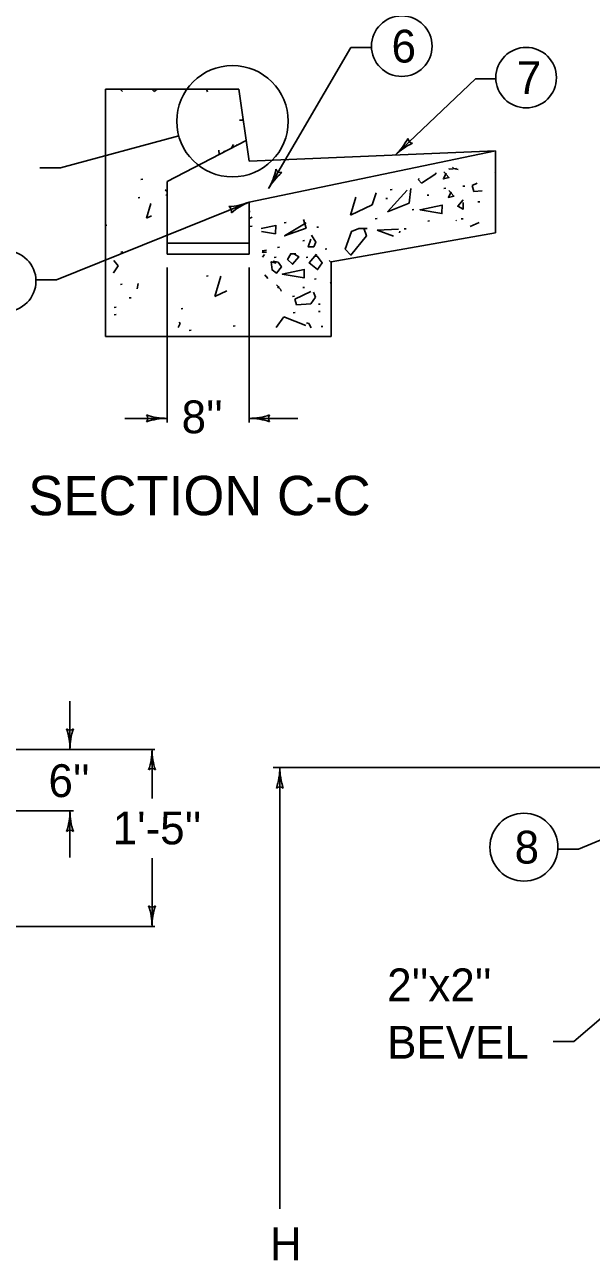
# Model space of a CAD drawing. Extents: x 997.6 to 1036.5, y 998.9 to 1022.5.
# Drawn here: x 1019.98 to 1023.44, y 1007.24 to 1014.78 of the extents above; entities that cross this region are included whole.
import ezdxf

# ---------------------------------------------------------------- set-up
doc = ezdxf.new("R2010")
doc.units = 0
doc.layers.add('1', color=7, linetype='Continuous')

msp = doc.modelspace()

# ---------------------------------------------------------------- linework, layer by layer
at = {"layer": '1'}
for p, q in [((1021.9715, 1014.6377), (1021.4692, 1013.7767)), ((1022.0965, 1014.6377), (1021.9715, 1014.6377)), ((1022.7293, 1014.4457), (1022.2422, 1013.9821)), ((1022.8543, 1014.4457), (1022.7293, 1014.4457)), ((1020.4762, 1012.8759), (1020.4762, 1014.3824)), ((1021.2887, 1014.3824), (1020.4762, 1014.3824)), ((1021.3512, 1013.9449), (1021.2887, 1014.3824)), ((1020.2017, 1013.904), (1020.9223, 1014.0989)), ((1020.8512, 1013.8199), (1021.3333, 1014.0693)), ((1022.8512, 1014.0074), (1021.3512, 1013.9449)), ((1021.3512, 1013.6949), (1022.8512, 1014.0074)), ((1022.8512, 1013.5074), (1022.8512, 1014.0074)), ((1020.0767, 1013.904), (1020.2017, 1013.904)), ((1020.8512, 1013.3762), (1020.8512, 1013.8199)), ((1020.1775, 1013.2208), (1021.3512, 1013.6949)), ((1021.3512, 1013.3762), (1021.3512, 1013.6949)), ((1021.8512, 1013.3311), (1022.8512, 1013.5074)), ((1021.3512, 1013.4449), (1020.8512, 1013.4449)), ((1021.3512, 1013.3762), (1020.8512, 1013.3762)), ((1021.8512, 1012.8759), (1021.8512, 1013.3311)), ((1020.8512, 1012.3499), (1020.8512, 1013.2956)), ((1021.3512, 1012.3499), (1021.3512, 1013.2956)), ((1020.0525, 1013.2208), (1020.1775, 1013.2208)), ((1020.4762, 1012.8759), (1021.8512, 1012.8759)), ((1020.5945, 1012.3759), (1020.8512, 1012.3759)), ((1021.3512, 1012.3759), (1021.6488, 1012.3759)), ((1020.2597, 1010.3574), (1020.2597, 1010.6513)), ((1020.7772, 1010.3574), (1019.3053, 1010.3574)), ((1020.7597, 1010.0582), (1020.7597, 1010.3574)), ((1024.4087, 1010.2467), (1021.4973, 1010.2467)), ((1021.5382, 1007.5558), (1021.5382, 1010.2467)), ((1023.3572, 1009.7485), (1024.5365, 1010.2467)), ((1020.2807, 1009.9824), (1019.3273, 1009.9824)), ((1020.2597, 1009.6978), (1020.2597, 1009.9824)), ((1020.7597, 1009.2779), (1020.7597, 1009.6935)), ((1023.2322, 1009.7485), (1023.3572, 1009.7485)), ((1020.7772, 1009.2779), (1016.4332, 1009.2779)), ((1023.3293, 1008.5771), (1024.1067, 1009.2403)), ((1023.2043, 1008.5771), (1023.3293, 1008.5771))]:
    msp.add_line(p, q, dxfattribs=at)
for points in [[(1020.5792, 1014.3698), (1020.5655, 1014.3824)], [(1020.759, 1014.3824), (1020.7717, 1014.3698)], [(1020.7717, 1014.3698), (1020.7917, 1014.3824)], [(1021.0975, 1014.3669), (1021.0915, 1014.3824)], [(1021.1848, 1014.3824), (1021.1845, 1014.3822)], [(1020.4762, 1014.3219), (1020.4762, 1014.3217)], [(1021.3157, 1014.1939), (1021.2928, 1014.1933)], [(1021.315, 1014.1978), (1021.3135, 1014.2027)], [(1021.1658, 1014.0103), (1021.1688, 1013.9842)], [(1021.202, 1014.0013), (1021.197, 1014.0082)], [(1021.2553, 1014.0467), (1021.2422, 1014.0222)], [(1021.2783, 1014.0408), (1021.272, 1014.0446)], [(1022.591, 1013.9073), (1022.5975, 1013.8994)], [(1020.703, 1013.8345), (1020.6918, 1013.8332)], [(1022.385, 1013.838), (1022.3825, 1013.8301)], [(1022.3825, 1013.8301), (1022.402, 1013.8107)], [(1022.402, 1013.8107), (1022.4893, 1013.8661)], [(1022.4893, 1013.8661), (1022.4878, 1013.8727)], [(1022.5513, 1013.8703), (1022.5347, 1013.8357), (1022.568, 1013.844), (1022.5375, 1013.8787)], [(1022.5692, 1013.9), (1022.5703, 1013.8958)], [(1022.5703, 1013.8958), (1022.6147, 1013.8993)], [(1022.5975, 1013.8994), (1022.6238, 1013.8928)], [(1022.8512, 1013.8744), (1022.8475, 1013.8739)], [(1020.8402, 1013.7689), (1020.8512, 1013.7594)], [(1022.3132, 1013.7677), (1022.1938, 1013.6345)], [(1022.2222, 1013.7718), (1022.211, 1013.7704)], [(1022.3257, 1013.6872), (1022.3353, 1013.7773)], [(1022.5488, 1013.7786), (1022.5377, 1013.7772)], [(1022.582, 1013.7581), (1022.5653, 1013.7234), (1022.5987, 1013.7317), (1022.5682, 1013.7663)], [(1022.6645, 1013.7922), (1022.6535, 1013.7908)], [(1022.7413, 1013.8102), (1022.7103, 1013.7958)], [(1022.7103, 1013.7958), (1022.72, 1013.7597)], [(1022.72, 1013.7597), (1022.7718, 1013.7638)], [(1020.6858, 1013.7223), (1020.6748, 1013.7208)], [(1020.7518, 1013.6852), (1020.7257, 1013.5962)], [(1020.8512, 1013.7389), (1020.8445, 1013.7367)], [(1022.0013, 1013.7238), (1021.9692, 1013.6151)], [(1021.9692, 1013.6151), (1022.101, 1013.6788)], [(1022.101, 1013.6788), (1022.1255, 1013.7518)], [(1022.1948, 1013.7173), (1022.1838, 1013.7159)], [(1022.1938, 1013.6345), (1022.3257, 1013.6872)], [(1022.5268, 1013.6761), (1022.3922, 1013.6483), (1022.5253, 1013.6248), (1022.5268, 1013.6775)], [(1022.4467, 1013.7378), (1022.4357, 1013.7363)], [(1022.6558, 1013.708), (1022.6225, 1013.6692), (1022.6558, 1013.6525), (1022.6543, 1013.6913)], [(1022.7563, 1013.6969), (1022.7453, 1013.6955)], [(1020.7257, 1013.5962), (1020.7573, 1013.6114)], [(1021.3565, 1013.6377), (1021.3512, 1013.6369)], [(1021.3703, 1013.6032), (1021.3512, 1013.5942)], [(1022.3548, 1013.6493), (1022.3437, 1013.6478)], [(1020.4835, 1013.5534), (1020.4762, 1013.5524)], [(1021.3512, 1013.5456), (1021.3693, 1013.5469)], [(1021.5137, 1013.5522), (1021.4243, 1013.5338)], [(1021.5122, 1013.5009), (1021.5137, 1013.5536)], [(1021.5765, 1013.5696), (1021.5653, 1013.5682)], [(1021.6978, 1013.5685), (1021.5675, 1013.488), (1021.6978, 1013.5366), (1021.6825, 1013.5879)], [(1021.7738, 1013.5423), (1021.7627, 1013.541)], [(1022.0702, 1013.5343), (1022.0188, 1013.5329), (1021.9758, 1013.5163), (1021.937, 1013.4081), (1021.9717, 1013.372), (1022.066, 1013.4885), (1022.0493, 1013.5357)], [(1022.1302, 1013.5948), (1022.1192, 1013.5934)], [(1022.2618, 1013.5297), (1022.1315, 1013.5241)], [(1022.3072, 1013.5322), (1022.296, 1013.5308)], [(1022.4502, 1013.5798), (1022.439, 1013.5784)], [(1022.6155, 1013.5838), (1022.61, 1013.5796)], [(1022.6543, 1013.5934), (1022.6432, 1013.592)], [(1022.7528, 1013.5708), (1022.6985, 1013.5455)], [(1021.427, 1013.516), (1021.5122, 1013.5009)], [(1021.6888, 1013.4607), (1021.6777, 1013.4593)], [(1021.727, 1013.4686), (1021.7117, 1013.4214), (1021.745, 1013.4228), (1021.7575, 1013.4506), (1021.7312, 1013.4922)], [(1022.1315, 1013.5241), (1022.231, 1013.4863)], [(1022.2673, 1013.5067), (1022.2688, 1013.5172)], [(1020.4785, 1013.3926), (1020.4762, 1013.3923)], [(1020.5813, 1013.3908), (1020.5703, 1013.3893)], [(1021.4578, 1013.4007), (1021.4312, 1013.3984)], [(1021.4427, 1013.3882), (1021.4313, 1013.3934)], [(1021.4315, 1013.3896), (1021.4565, 1013.3896)], [(1021.4325, 1013.3593), (1021.444, 1013.3757)], [(1021.5357, 1013.4198), (1021.5245, 1013.4184)], [(1021.6353, 1013.3785), (1021.6048, 1013.3798), (1021.5855, 1013.3438), (1021.616, 1013.3161), (1021.6548, 1013.3604), (1021.627, 1013.3771)], [(1021.7617, 1013.3771), (1021.7172, 1013.3243), (1021.7685, 1013.2828), (1021.7963, 1013.3243), (1021.7658, 1013.3646), (1021.7505, 1013.3646)], [(1021.8248, 1013.4097), (1021.8138, 1013.4083)], [(1020.525, 1013.2638), (1020.5528, 1013.3054)], [(1020.5528, 1013.3054), (1020.5278, 1013.3384)], [(1021.5162, 1013.323), (1021.4857, 1013.3313), (1021.4912, 1013.2813), (1021.5175, 1013.2606), (1021.548, 1013.2994), (1021.5272, 1013.3285), (1021.4967, 1013.3341)], [(1021.5152, 1013.3586), (1021.5042, 1013.3572)], [(1021.7092, 1013.3586), (1021.6982, 1013.3572)], [(1021.8385, 1013.3393), (1021.8512, 1013.3268)], [(1020.4762, 1013.2768), (1020.4762, 1013.2767)], [(1020.5235, 1013.2652), (1020.525, 1013.2638)], [(1021.102, 1013.2447), (1021.0908, 1013.2433)], [(1021.1787, 1013.244), (1021.1418, 1013.1186)], [(1021.4658, 1013.2288), (1021.446, 1013.2511)], [(1021.4598, 1013.2428), (1021.4572, 1013.2371)], [(1021.6872, 1013.2833), (1021.5527, 1013.2556), (1021.6858, 1013.232), (1021.6872, 1013.2848)], [(1021.7602, 1013.2258), (1021.7492, 1013.2245)], [(1020.578, 1013.1933), (1020.5668, 1013.1919)], [(1020.6693, 1013.1668), (1020.6748, 1013.1987)], [(1021.1418, 1013.1186), (1021.2152, 1013.1541)], [(1021.548, 1013.1552), (1021.5175, 1013.1898)], [(1021.5313, 1013.1815), (1021.5258, 1013.1701)], [(1021.5425, 1013.1538), (1021.548, 1013.1552)], [(1021.6888, 1013.1748), (1021.6777, 1013.1734)], [(1021.8512, 1013.2041), (1021.8458, 1013.203)], [(1021.8458, 1013.203), (1021.8512, 1013.2021)], [(1020.6325, 1013.1117), (1020.6213, 1013.1103)], [(1021.6275, 1013.1203), (1021.6163, 1013.119)], [(1021.7275, 1013.1493), (1021.629, 1013.1034)], [(1021.629, 1013.1034), (1021.6388, 1013.0674)], [(1021.6388, 1013.0674), (1021.7262, 1013.0743)], [(1021.7262, 1013.0743), (1021.7553, 1013.1146)], [(1021.7553, 1013.1146), (1021.7428, 1013.1464)], [(1020.5405, 1013.0538), (1020.5295, 1013.0524)], [(1020.5405, 1013.0096), (1020.5295, 1013.0082)], [(1020.9465, 1013.0458), (1020.9367, 1013.0447)], [(1021.631, 1013.0217), (1021.6198, 1013.0203)], [(1021.784, 1013.0728), (1021.773, 1013.0713)], [(1021.784, 1013.0285), (1021.773, 1013.0271)], [(1020.9195, 1012.9304), (1020.93, 1012.9541)], [(1020.93, 1012.9541), (1020.9243, 1012.9632)], [(1021.2653, 1012.9403), (1021.2542, 1012.939)], [(1021.5633, 1012.9957), (1021.5157, 1012.9305)], [(1021.6963, 1012.943), (1021.5633, 1012.9957)], [(1021.7145, 1012.9554), (1021.7007, 1012.9583)], [(1021.7288, 1012.9278), (1021.7145, 1012.9554)], [(1021.8002, 1012.9365), (1021.79, 1012.9352)], [(1020.9975, 1012.9132), (1020.9863, 1012.9118)]]:
    msp.add_lwpolyline(points, dxfattribs=at)
for centre, radius in [((1022.2811, 1014.6455), 0.1847), ((1023.0389, 1014.4535), 0.1847), ((1021.2499, 1014.1876), 0.3394), ((1019.8679, 1013.213), 0.1847), ((1023.0254, 1009.7614), 0.2072)]:
    msp.add_circle(centre, radius, dxfattribs=at)
for centre, radius, start, end in [((1021.9727, 1014.2653), 0.3909, 313.57907, 332.24785), ((1022.3499, 1014.0845), 0.0313, 182.35367, 264.47036), ((1021.9727, 1014.2653), 0.3909, 313.56684, 313.57907), ((1022.5117, 1013.6989), 0.3909, 114.92623, 133.57296), ((1021.1315, 1013.9737), 0.3909, 329.73942, 348.40821), ((1021.8068, 1013.5797), 0.3909, 131.08658, 149.73331), ((1021.5441, 1013.9051), 0.0313, 198.51402, 280.63072), ((1021.1315, 1013.9737), 0.3909, 329.7272, 329.73943), ((1021.2047, 1014.0574), 0.3909, 273.34401, 291.99074), ((1021.4976, 1013.3324), 0.3909, 111.99685, 130.66563), ((1021.4976, 1013.3324), 0.3909, 111.98462, 111.99685), ((1021.2133, 1013.6393), 0.0313, 340.77144, 62.88814), ((1020.7025, 1012.376), 0.0313, 318.7746, 40.89129), ((1020.8511, 1012.7669), 0.3909, 251.34716, 269.99389), ((1021.3511, 1012.7669), 0.3909, 270, 288.66878), ((1021.4998, 1012.3759), 0.0313, 138.7746, 220.89129), ((1020.8511, 1011.985), 0.3909, 90, 108.66878), ((1020.8511, 1011.985), 0.3909, 89.98778, 90), ((1021.3511, 1012.7669), 0.3909, 269.98778, 270), ((1021.3511, 1011.985), 0.3909, 71.34716, 89.99389), ((1020.2597, 1010.5061), 0.0313, 228.7746, 310.89129), ((1019.8687, 1010.3574), 0.3909, 0, 18.66878), ((1020.6506, 1010.3574), 0.3909, 161.34716, 179.99389), ((1019.8687, 1010.3574), 0.3909, 359.98778, 0), ((1020.3687, 1010.3574), 0.3909, 341.34716, 359.99389), ((1021.1506, 1010.3574), 0.3909, 179.98778, 180), ((1021.1506, 1010.3574), 0.3909, 180, 198.66878), ((1020.7596, 1010.2088), 0.0313, 48.7746, 130.89129), ((1021.1472, 1010.2467), 0.3909, 341.34716, 359.99389), ((1021.9291, 1010.2467), 0.3909, 179.98778, 180), ((1021.9291, 1010.2467), 0.3909, 180, 198.66878), ((1021.5381, 1010.098), 0.0313, 48.7746, 130.89129), ((1019.8687, 1009.9824), 0.3909, 341.34716, 359.99389), ((1020.6506, 1009.9824), 0.3909, 179.98778, 180), ((1020.6506, 1009.9824), 0.3909, 180, 198.66878), ((1020.2596, 1009.8338), 0.0313, 48.7746, 130.89129), ((1020.7597, 1009.4266), 0.0313, 228.7746, 310.89129), ((1020.3687, 1009.2779), 0.3909, 0, 18.66878), ((1021.1506, 1009.2779), 0.3909, 161.34716, 179.99389), ((1020.3687, 1009.2779), 0.3909, 359.98778, 0)]:
    msp.add_arc(centre, radius, start, end, dxfattribs=at)

# ---------------------------------------------------------------- texts
for s, height, p in [('6', 0.2, (1022.2189, 1014.5455)), ('7', 0.2, (1022.9822, 1014.3535)), ("8''", 0.2, (1020.9398, 1012.2852)), ('SECTION C-C', 0.24, (1020.0052, 1011.7854)), ("6''", 0.2, (1020.1288, 1010.0668)), ("1'-5''", 0.2, (1020.5203, 1009.7785)), ('8', 0.2, (1022.9687, 1009.6614)), ("2''x2''", 0.2, (1022.1923, 1008.8218)), ('BEVEL', 0.2, (1022.1923, 1008.4718)), ('H', 0.2, (1021.4783, 1007.2424))]:
    msp.add_text(s, height=height, dxfattribs=at).set_placement(p)

doc.saveas('drawing.dxf')
